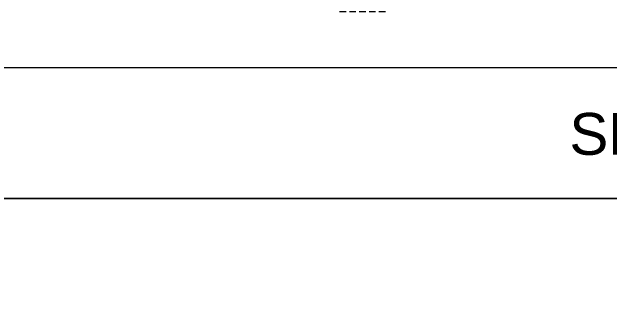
# Model space of a CAD drawing. Header units: millimetres. Extents: x -6181 to 191287, y -8583 to 23546.
# Drawn here: x 77473 to 100311, y 11959 to 23546 of the extents above; entities that cross this region are included whole.
import ezdxf

# ---------------------------------------------------------------- set-up
doc = ezdxf.new("R2010")
doc.units = ezdxf.units.MM
doc.header["$MEASUREMENT"] = 0
doc.linetypes.add('DASHED', pattern=[0.75, 0.5, -0.25])
doc.layers.add('00--ORIGIN', color=6, linetype='Continuous', lineweight=0, plot=False)
doc.layers.add('1735-DT-5BR-SEC_BB$0$00--ORIGIN', color=6, linetype='Continuous', lineweight=0, plot=False)
doc.layers.add('W--ELV-1', color=250, linetype='DASHED', lineweight=9)
doc.styles.add('1735-DT-5BR-SEC_BB$0$SDC-TEXT', font='arial.ttf')
doc.styles.add('SDC-TEXT', font='arial.ttf')

# ---------------------------------------------------------------- blocks, each defined once
blk = doc.blocks.new('1735-DT-5BR-SEC_BB')
at = {"layer": '1735-DT-5BR-SEC_BB$0$00--ORIGIN', "color": 6}
for points in [[(64718, 21425), (120388, 21425), (120388, 16408), (64718, 16408)], [(64718, 16408), (120388, 16408), (120388, -8583), (64718, -8583)]]:
    blk.add_lwpolyline(points, close=True, dxfattribs=at)
at = {"layer": '1735-DT-5BR-SEC_BB$0$00--ORIGIN', "color": 6, "insert": (112454, 19685), "char_height": 1600, "width": 28774.3, "attachment_point": 3, "style": '1735-DT-5BR-SEC_BB$0$SDC-TEXT'}
blk.add_mtext('SECTION-BB', dxfattribs=at)

msp = doc.modelspace()

# ---------------------------------------------------------------- block references
msp.add_blockref('1735-DT-5BR-SEC_BB', (0, 0))

# ---------------------------------------------------------------- next in the draw order: linework, layer by layer
at = {"layer": 'W--ELV-1', "ltscale": 500}
msp.add_line((91754.8, 23546.3), (89943.3, 23546.3), dxfattribs=at)

# ---------------------------------------------------------------- next in the draw order: texts
at = {"layer": '00--ORIGIN', "color": 6, "insert": (112453.8, 19684.7), "char_height": 1600, "width": 28774.304, "attachment_point": 3, "style": 'SDC-TEXT'}
msp.add_mtext('SECTION-BB', dxfattribs=at)

doc.saveas('drawing.dxf')
